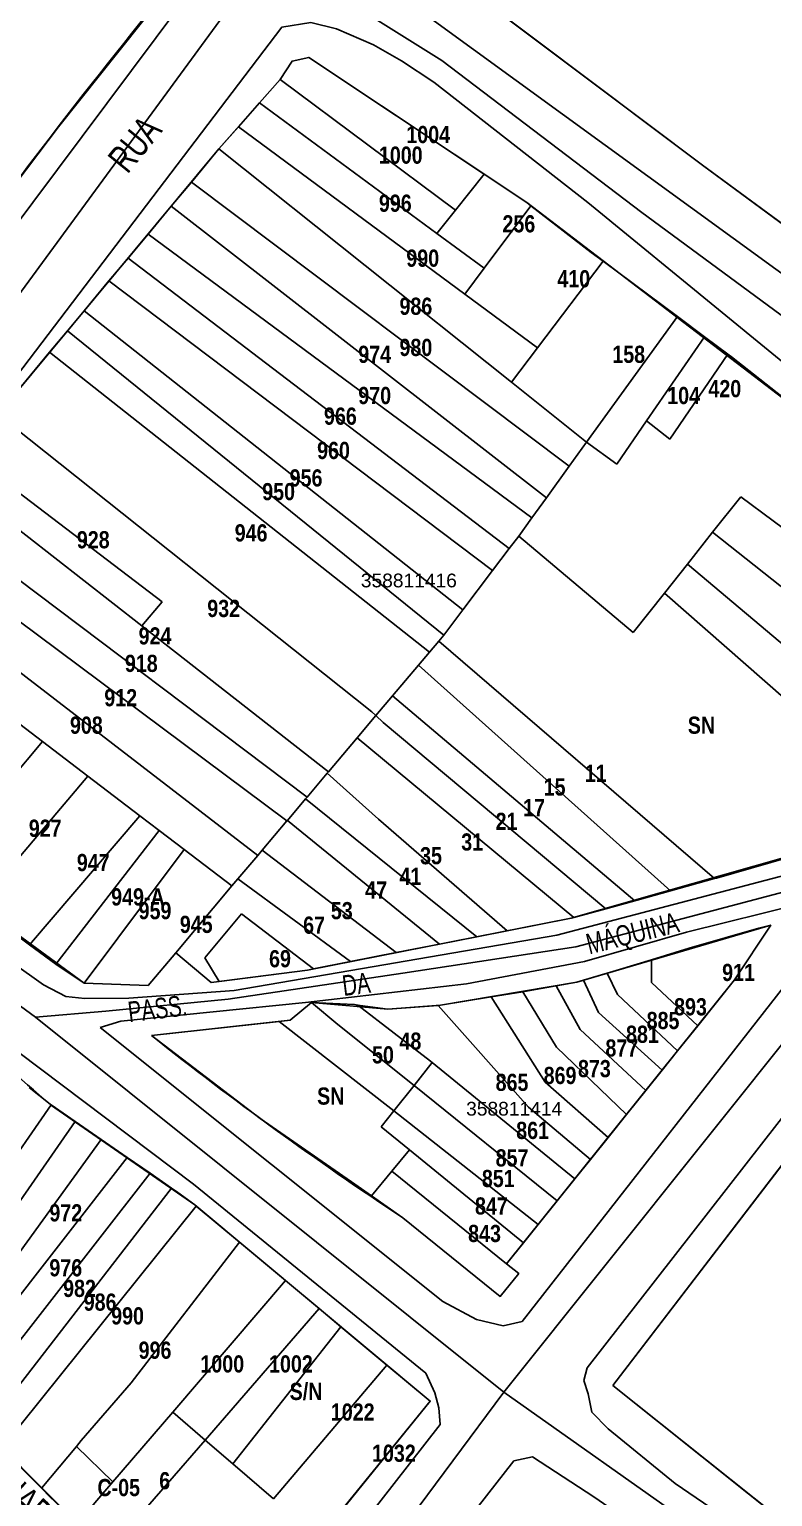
# Model space of a CAD drawing. Extents: x 199665 to 201826, y 4836581 to 4838476.
# Drawn here: x 200594.5 to 200702.8, y 4837814.9 to 4838028.5 of the extents above; entities that cross this region are included whole.
import ezdxf
from ezdxf.enums import TextEntityAlignment as Align

# ---------------------------------------------------------------- set-up
doc = ezdxf.new("R2010")
doc.units = 0
doc.header["$LTSCALE"] = 1.5
doc.header["$MEASUREMENT"] = 0
for name, color, linetype in [('CD-MALHA-LOTES', 40, 'CONTINUOUS'), ('CD_TXT_QUADRA', 7, 'CONTINUOUS'), ('RU-QUADRAS', 6, 'CONTINUOUS'), ('SV-EIXO-RUA-N-PAV', 6, 'CONTINUOUS'), ('SV-EIXO-RUA-PAV', 20, 'CONTINUOUS'), ('SV-RUA-NAO-PAV-S-GUIA-C-GUIA', 7, 'CONTINUOUS'), ('SV-RUA-PAVIM-S-GUIA-C-GUIA', 7, 'CONTINUOUS'), ('SV-TXT-RUA-N-PAV-S-GUIA-C-GUIA', 7, 'CONTINUOUS'), ('SV-TXT-RUA-PAV-S-GUIA-C-GUIA', 7, 'CONTINUOUS'), ('Th_NmrPort', 1, 'CONTINUOUS')]:
    doc.layers.add(name, color=color, linetype=linetype)
doc.styles.add('ARIAL', font='ARIAL.TTF')
doc.styles.add('MONOTXT', font='ARIAL.TTF', dxfattribs={"height": 0.2})
doc.styles.get("Standard").update_dxf_attribs({"font": 'swisscbo.ttf'})

msp = doc.modelspace()

# ---------------------------------------------------------------- linework, layer by layer
at = {"layer": 'CD-MALHA-LOTES', "linetype": 'Continuous'}
for p, q in [((200617.82, 4838038.25), (200598.73, 4838014.33)), ((200692.56, 4838008.76), (200652.26, 4838039.02)), ((200632.77, 4838023.9), (200635.2, 4838024.43)), ((200635.2, 4838024.43), (200660.76, 4838007.41)), ((200631.04, 4838021.2), (200632.77, 4838023.9)), ((200628.02, 4838017.8), (200631.04, 4838021.2)), ((200631.04, 4838021.2), (200656.58, 4838002.19)), ((200624.95, 4838014.32), (200628.02, 4838017.8)), ((200628.02, 4838017.8), (200653.86, 4837998.79)), ((200598.73, 4838014.33), (200592.59, 4838006.18)), ((200622.11, 4838011.1), (200624.95, 4838014.32)), ((200624.95, 4838014.32), (200657.94, 4837989.97)), ((200618.1, 4838006.28), (200622.11, 4838011.1)), ((200622.11, 4838011.1), (200664.73, 4837977.14)), ((200660.76, 4838007.41), (200656.58, 4838002.19)), ((200660.76, 4838007.41), (200666.97, 4838003.28)), ((200751.98, 4837964.95), (200692.56, 4838008.76)), ((200615.16, 4838002.76), (200618.1, 4838006.28)), ((200618.1, 4838006.28), (200673.14, 4837964.9)), ((200666.97, 4838003.28), (200667.55, 4838002.84)), ((200611.79, 4837998.71), (200615.16, 4838002.76)), ((200615.16, 4838002.76), (200669.83, 4837960.32)), ((200656.58, 4838002.19), (200653.86, 4837998.79)), ((200667.55, 4838002.84), (200660.74, 4837993.73)), ((200667.55, 4838002.84), (200676.36, 4837996.03)), ((200608.89, 4837995.22), (200611.79, 4837998.71)), ((200611.79, 4837998.71), (200667.7, 4837957.39)), ((200653.86, 4837998.79), (200660.74, 4837993.73)), ((200606.1, 4837991.88), (200608.89, 4837995.22)), ((200608.89, 4837995.22), (200664.41, 4837952.91)), ((200678.1, 4837994.74), (200668.54, 4837982.15)), ((200676.36, 4837996.03), (200678.1, 4837994.74)), ((200678.1, 4837994.74), (200688.9, 4837986.68)), ((200660.74, 4837993.73), (200657.94, 4837989.97)), ((200602.48, 4837987.53), (200606.1, 4837991.88)), ((200606.1, 4837991.88), (200661.98, 4837949.7)), ((200657.94, 4837989.97), (200668.54, 4837982.15)), ((200600.04, 4837984.61), (200602.48, 4837987.53)), ((200602.48, 4837987.53), (200657.67, 4837943.99)), ((200688.9, 4837986.68), (200675.68, 4837968.42)), ((200688.9, 4837986.68), (200692.87, 4837983.72)), ((200597.44, 4837981.49), (200600.04, 4837984.61)), ((200600.04, 4837984.61), (200654.9, 4837940.33)), ((200692.87, 4837983.72), (200684.4, 4837971.49)), ((200692.87, 4837983.72), (200696.26, 4837981.2)), ((200668.54, 4837982.15), (200664.73, 4837977.14)), ((200589.91, 4837972.44), (200597.44, 4837981.49)), ((200597.44, 4837981.49), (200652.81, 4837937.85)), ((200687.82, 4837968.83), (200696.26, 4837981.2)), ((200696.26, 4837981.2), (200696.76, 4837980.83)), ((200696.76, 4837980.83), (200707.78, 4837972.14)), ((200664.73, 4837977.14), (200675.68, 4837968.42)), ((200589.91, 4837972.44), (200644.41, 4837929.14)), ((200680.06, 4837965.22), (200684.4, 4837971.49)), ((200684.4, 4837971.49), (200687.82, 4837968.83)), ((200585.29, 4837966.89), (200613.86, 4837945.15)), ((200675.68, 4837968.42), (200673.14, 4837964.9)), ((200675.68, 4837968.42), (200680.06, 4837965.22)), ((200673.14, 4837964.9), (200669.83, 4837960.32)), ((200582.63, 4837963.7), (200610.87, 4837941.67)), ((200669.83, 4837960.32), (200667.7, 4837957.39)), ((200698.16, 4837960.47), (200694.04, 4837955.28)), ((200733.91, 4837933.68), (200698.16, 4837960.47)), ((200579.13, 4837958.79), (200634.97, 4837916.74)), ((200667.7, 4837957.39), (200665.79, 4837954.74)), ((200575.95, 4837955.06), (200632.02, 4837913.25)), ((200665.79, 4837954.74), (200664.41, 4837952.91)), ((200682.47, 4837940.68), (200665.79, 4837954.74)), ((200694.04, 4837955.28), (200690.35, 4837950.62)), ((200694.04, 4837955.28), (200729.28, 4837927.39)), ((200664.41, 4837952.91), (200661.98, 4837949.7)), ((200572.35, 4837950.84), (200627.79, 4837908.25)), ((200661.98, 4837949.7), (200657.67, 4837943.99)), ((200690.35, 4837950.62), (200687.02, 4837946.42)), ((200690.35, 4837950.62), (200724.97, 4837921.49)), ((200687.02, 4837946.42), (200682.47, 4837940.68)), ((200687.02, 4837946.42), (200721.24, 4837916.37)), ((200596.4, 4837924.81), (200569.85, 4837945)), ((200613.86, 4837945.15), (200610.87, 4837941.67)), ((200657.67, 4837943.99), (200654.9, 4837940.33)), ((200610.87, 4837941.67), (200638.09, 4837920.43)), ((200654.15, 4837939.44), (200652.81, 4837937.85)), ((200654.9, 4837940.33), (200654.15, 4837939.44)), ((200654.15, 4837939.44), (200694.32, 4837904.86)), ((200652.81, 4837937.85), (200651.19, 4837935.94)), ((200651.19, 4837935.94), (200647.4, 4837931.45)), ((200651.19, 4837935.94), (200687.91, 4837903.07)), ((200647.4, 4837931.45), (200644.99, 4837928.59)), ((200647.4, 4837931.45), (200682.72, 4837901.62)), ((200644.99, 4837928.59), (200642.27, 4837925.38)), ((200644.41, 4837929.14), (200644.99, 4837928.59)), ((200644.99, 4837928.59), (200646.04, 4837927.6)), ((200646.04, 4837927.6), (200678.48, 4837900.48)), ((200596.4, 4837924.81), (200591.71, 4837919.21)), ((200603.03, 4837919.76), (200596.4, 4837924.81)), ((200642.27, 4837925.38), (200638.09, 4837920.43)), ((200642.27, 4837925.38), (200673.82, 4837899.22)), ((200586.95, 4837900.81), (200603.03, 4837919.76)), ((200610.59, 4837914.01), (200603.03, 4837919.76)), ((200637.89, 4837920.19), (200634.97, 4837916.74)), ((200638.09, 4837920.43), (200637.89, 4837920.19)), ((200637.89, 4837920.19), (200645.37, 4837913.5)), ((200634.75, 4837916.48), (200632.09, 4837913.34)), ((200634.97, 4837916.74), (200634.75, 4837916.48)), ((200634.75, 4837916.48), (200659.67, 4837896.4)), ((200610.59, 4837914.01), (200594.54, 4837895.22)), ((200613.4, 4837911.87), (200610.59, 4837914.01)), ((200632.02, 4837913.25), (200628.44, 4837909.01)), ((200632.02, 4837913.25), (200632.09, 4837913.34)), ((200632.09, 4837913.34), (200654.27, 4837895.34)), ((200645.37, 4837913.5), (200664.1, 4837897.28)), ((200613.4, 4837911.87), (200598.38, 4837892.39)), ((200617.05, 4837909.1), (200613.4, 4837911.87)), ((200617.05, 4837909.1), (200602.5, 4837889.66)), ((200624.02, 4837903.79), (200617.05, 4837909.1)), ((200628.44, 4837909.01), (200627.79, 4837908.25)), ((200628.44, 4837909.01), (200647.93, 4837894.09)), ((200714.72, 4837910.7), (200694.58, 4837904.94)), ((200627.79, 4837908.25), (200624.89, 4837904.81)), ((200624.89, 4837904.81), (200624.02, 4837903.79)), ((200624.89, 4837904.81), (200641.3, 4837892.78)), ((200694.32, 4837904.86), (200687.91, 4837903.07)), ((200694.58, 4837904.94), (200694.32, 4837904.86)), ((200624.02, 4837903.79), (200615.82, 4837894.07)), ((200687.91, 4837903.07), (200683.02, 4837901.7)), ((200594.54, 4837895.22), (200586.95, 4837900.81)), ((200678.48, 4837900.48), (200673.82, 4837899.22)), ((200682.72, 4837901.62), (200678.48, 4837900.48)), ((200683.02, 4837901.7), (200682.72, 4837901.62)), ((200625.39, 4837899.72), (200620.08, 4837893.33)), ((200635.91, 4837891.72), (200625.39, 4837899.72)), ((200673.42, 4837899.12), (200664.1, 4837897.28)), ((200673.82, 4837899.22), (200673.42, 4837899.12)), ((200659.67, 4837896.4), (200654.27, 4837895.34)), ((200664.1, 4837897.28), (200659.67, 4837896.4)), ((200700.77, 4837897.67), (200690.64, 4837894.74)), ((200697.22, 4837890.1), (200702.5, 4837898.08)), ((200702.5, 4837898.08), (200700.77, 4837897.67)), ((200598.38, 4837892.39), (200594.54, 4837895.22)), ((200615.82, 4837894.07), (200611.8, 4837889.32)), ((200621, 4837889.72), (200615.82, 4837894.07)), ((200647.93, 4837894.09), (200641.3, 4837892.78)), ((200654.27, 4837895.34), (200647.93, 4837894.09)), ((200690.64, 4837894.74), (200685.11, 4837893.05)), ((200598.56, 4837892.26), (200598.38, 4837892.39)), ((200602.5, 4837889.66), (200598.56, 4837892.26)), ((200620.08, 4837893.33), (200622.14, 4837889.86)), ((200641.3, 4837892.78), (200635.91, 4837891.72)), ((200679.96, 4837891.47), (200685.11, 4837893.05)), ((200685.11, 4837893.05), (200685.11, 4837889.72)), ((200622.14, 4837889.86), (200621, 4837889.72)), ((200635, 4837891.54), (200622.14, 4837889.86)), ((200635.91, 4837891.72), (200635, 4837891.54)), ((200671.25, 4837889.25), (200674.24, 4837889.78)), ((200674.24, 4837889.78), (200675.22, 4837890.07)), ((200675.22, 4837890.07), (200678.66, 4837891.09)), ((200675.22, 4837890.07), (200677.41, 4837885.38)), ((200678.66, 4837891.09), (200679.96, 4837891.47)), ((200678.66, 4837891.09), (200680.2, 4837888.01)), ((200685.11, 4837889.72), (200691.87, 4837883.44)), ((200691.87, 4837883.44), (200697.22, 4837890.1)), ((200611.8, 4837889.32), (200602.5, 4837889.66)), ((200654.38, 4837886.42), (200661.78, 4837887.64)), ((200661.78, 4837887.64), (200666.37, 4837888.4)), ((200661.78, 4837887.64), (200669.64, 4837875.2)), ((200666.37, 4837888.4), (200667.68, 4837888.62)), ((200666.37, 4837888.4), (200671.31, 4837880.31)), ((200667.68, 4837888.62), (200671.25, 4837889.25)), ((200671.25, 4837889.25), (200674.76, 4837882.89)), ((200680.2, 4837888.01), (200688.94, 4837879.79)), ((200632.5, 4837884.23), (200635.6, 4837886.83)), ((200635.6, 4837886.83), (200641.85, 4837886.52)), ((200635.6, 4837886.83), (200639.45, 4837883.6)), ((200641.85, 4837886.52), (200642.37, 4837886.45)), ((200642.37, 4837886.45), (200646.72, 4837885.85)), ((200642.37, 4837886.45), (200652.93, 4837878.28)), ((200646.72, 4837885.85), (200654.07, 4837886.4)), ((200654.07, 4837886.4), (200654.38, 4837886.42)), ((200654.07, 4837886.4), (200667.2, 4837871.59)), ((200612.28, 4837882.01), (200630.91, 4837884.06)), ((200630.91, 4837884.06), (200632.5, 4837884.23)), ((200647.61, 4837871.07), (200630.91, 4837884.06)), ((200639.45, 4837883.6), (200650.54, 4837874.76)), ((200677.41, 4837885.38), (200686.68, 4837876.98)), ((200691.87, 4837883.44), (200688.94, 4837879.79)), ((200628.13, 4837869.94), (200612.28, 4837882.01)), ((200674.76, 4837882.89), (200684.31, 4837874.03)), ((200671.31, 4837880.31), (200681.47, 4837870.5)), ((200679.52, 4837831.05), (200716.87, 4837879.82)), ((200688.94, 4837879.79), (200686.68, 4837876.98)), ((200653.17, 4837878.09), (200650.54, 4837874.76)), ((200652.93, 4837878.28), (200653.17, 4837878.09)), ((200673.96, 4837861.15), (200653.17, 4837878.09)), ((200686.68, 4837876.98), (200684.31, 4837874.03)), ((200650.54, 4837874.76), (200647.61, 4837871.07)), ((200650.54, 4837874.76), (200671.39, 4837857.95)), ((200669.64, 4837875.2), (200678.8, 4837867.17)), ((200594.48, 4837874.45), (200597.52, 4837872)), ((200684.31, 4837874.03), (200681.47, 4837870.5)), ((200582.46, 4837849.98), (200597.66, 4837871.9)), ((200597.52, 4837872), (200597.66, 4837871.9)), ((200597.66, 4837871.9), (200601.17, 4837869.48)), ((200647.61, 4837871.07), (200645.75, 4837868.73)), ((200647.61, 4837871.07), (200668.63, 4837854.51)), ((200667.2, 4837871.59), (200676.23, 4837863.98)), ((200681.47, 4837870.5), (200678.8, 4837867.17)), ((200601.17, 4837869.48), (200586.52, 4837848.39)), ((200601.17, 4837869.48), (200604.96, 4837866.87)), ((200641.42, 4837860.71), (200628.13, 4837869.94)), ((200645.75, 4837868.73), (200649.9, 4837865.35)), ((200590.18, 4837846.53), (200604.96, 4837866.87)), ((200604.96, 4837866.87), (200608.73, 4837864.27)), ((200678.8, 4837867.17), (200676.23, 4837863.98)), ((200608.73, 4837864.27), (200581.52, 4837829.25)), ((200608.73, 4837864.27), (200612.08, 4837861.96)), ((200649.9, 4837865.35), (200647.32, 4837862.26)), ((200666.49, 4837851.85), (200649.9, 4837865.35)), ((200612.08, 4837861.96), (200584.62, 4837826.73)), ((200612.08, 4837861.96), (200615.21, 4837859.8)), ((200644.33, 4837858.68), (200647.32, 4837862.26)), ((200647.32, 4837862.26), (200664.02, 4837848.78)), ((200676.23, 4837863.98), (200673.96, 4837861.15)), ((200615.21, 4837859.8), (200587.69, 4837824.24)), ((200615.21, 4837859.8), (200616.15, 4837859.16)), ((200644.33, 4837858.68), (200641.42, 4837860.71)), ((200673.96, 4837861.15), (200671.39, 4837857.95)), ((200616.15, 4837859.16), (200618.61, 4837857.36)), ((200648.93, 4837855.46), (200644.33, 4837858.68)), ((200671.39, 4837857.95), (200668.63, 4837854.51)), ((200618.81, 4837857.19), (200590.52, 4837821.96)), ((200618.61, 4837857.36), (200618.81, 4837857.19)), ((200618.81, 4837857.19), (200625.12, 4837851.93)), ((200663.1, 4837844.03), (200648.93, 4837855.46)), ((200668.63, 4837854.51), (200666.49, 4837851.85)), ((200625.12, 4837851.93), (200609.33, 4837831.44)), ((200625.12, 4837851.93), (200631.83, 4837846.34)), ((200666.49, 4837851.85), (200664.02, 4837848.78)), ((200665.79, 4837847.36), (200663.1, 4837844.03)), ((200664.02, 4837848.78), (200665.79, 4837847.36)), ((200631.83, 4837846.34), (200615.39, 4837827.17)), ((200631.83, 4837846.34), (200636.73, 4837842.26)), ((200636.73, 4837842.26), (200620.1, 4837823.11)), ((200636.73, 4837842.26), (200639.89, 4837839.62)), ((200639.89, 4837839.62), (200624.15, 4837819.64)), ((200639.89, 4837839.62), (200646.6, 4837834.04)), ((200646.6, 4837834.04), (200630.06, 4837814.57)), ((200646.6, 4837834.04), (200652.9, 4837828.79)), ((200609.33, 4837831.44), (200602.05, 4837823.03)), ((200713.73, 4837803.77), (200679.52, 4837831.05)), ((200652.9, 4837828.79), (200636.7, 4837808.86)), ((200615.39, 4837827.17), (200606.67, 4837817.01)), ((200615.39, 4837827.17), (200620.1, 4837823.11)), ((200596.32, 4837816.15), (200590.52, 4837821.96)), ((200601.35, 4837822.19), (200596.32, 4837816.15)), ((200602.05, 4837823.03), (200601.35, 4837822.19)), ((200601.35, 4837822.19), (200606.67, 4837817.01)), ((200620.1, 4837823.11), (200609.15, 4837810.5)), ((200620.1, 4837823.11), (200624.15, 4837819.64)), ((200624.15, 4837819.64), (200630.06, 4837814.57)), ((200601.49, 4837810.97), (200596.32, 4837816.15)), ((200606.67, 4837817.01), (200601.49, 4837810.97))]:
    msp.add_line(p, q, dxfattribs=at)
at = {"layer": 'RU-QUADRAS', "color": 6, "linetype": 'Continuous'}
for points in [[(200649.67, 4838042.94), (200650.2, 4838045.79), (200765.61, 4838187.78), (200767.71, 4838187.57), (200869.9, 4838106.47), (200848.45, 4838079.49), (200850.76, 4838077.72), (200846.89, 4838072.95), (200844.66, 4838074.6), (200769.48, 4837981.14), (200758.14, 4837966.24), (200754.92, 4837964.17, -0.287933), (200751.98, 4837964.95), (200692.56, 4838008.76), (200652.26, 4838039.02, -0.212575)], [(200489.93, 4838054.54), (200513.84, 4838085.37), (200512.08, 4838086.79), (200527.03, 4838105.63), (200549.12, 4838091.49), (200586.05, 4838063.69), (200617.82, 4838038.25, 0.016659), (200580.71, 4837990.14), (200579, 4837991.74), (200574.98, 4837986.85), (200537.08, 4838017.61), (200521.89, 4838028.67)], [(200553.45, 4837925.48), (200569.85, 4837945), (200568.21, 4837945.99, 0.043537), (200582.63, 4837963.7), (200622.11, 4838011.1), (200631.02, 4838021.19), (200632.77, 4838023.9), (200635.2, 4838024.43), (200666.97, 4838003.28), (200707.78, 4837972.14), (200742.02, 4837946.87), (200742.34, 4837944.14, 0.023758), (200717.84, 4837911.71), (200673.42, 4837899.12), (200635, 4837891.54), (200621, 4837889.72), (200615.82, 4837894.07), (200611.8, 4837889.32), (200602.5, 4837889.66)], [(200679.52, 4837831.05), (200728.83, 4837895.31), (200726.25, 4837897.37), (200729.72, 4837902.37), (200733.1, 4837900.15), (200758.97, 4837932.37), (200791.12, 4837906.94, -0.015955), (200713.73, 4837803.77)], [(200612.28, 4837882.01), (200632.5, 4837884.23), (200635.6, 4837886.83), (200646.72, 4837885.85), (200654.38, 4837886.42), (200674.24, 4837889.78), (200702.5, 4837898.08), (200697.22, 4837890.1), (200664.02, 4837848.78), (200665.79, 4837847.36), (200663.1, 4837844.03), (200648.93, 4837855.46, -0.021348)]]:
    msp.add_lwpolyline(points, format="xyb", close=True, dxfattribs=at)
msp.add_lwpolyline([(200524.47, 4837812.91), (200486.28, 4837841.2), (200486.62, 4837842.39), (200503.17, 4837863.53), (200526.04, 4837844.12), (200530.33, 4837849.37), (200517.82, 4837860.29), (200515.86, 4837857.97), (200505.17, 4837867.15), (200541.46, 4837911.45), (200567.32, 4837891), (200569.37, 4837893.28, -0.039438), (200597.59, 4837871.94), (200618.61, 4837857.36), (200652.9, 4837828.79), (200622.85, 4837791.83, -0.027848), (200590.64, 4837821.84), (200575.74, 4837833.94), (200572.5, 4837837.41), (200569.01, 4837833.36), (200579.5, 4837822.81), (200620.06, 4837786.98)], format="xyb", dxfattribs=at)
at = {"layer": 'SV-EIXO-RUA-N-PAV'}
for p, q in [((200595.39, 4837884.67), (200539.24, 4837925.7)), ((200663.61, 4837830.1), (200595.39, 4837884.67)), ((200712.59, 4837795.56), (200663.61, 4837830.1))]:
    msp.add_line(p, q, dxfattribs=at)
at = {"layer": 'SV-EIXO-RUA-PAV'}
for p, q in [((200582.55, 4837975.71), (200629.49, 4838039.7)), ((200722.67, 4837903.98), (200663.61, 4837830.1)), ((200663.61, 4837830.1), (200630.77, 4837785.85))]:
    msp.add_line(p, q, dxfattribs=at)
for points in [[(200542.29, 4838108.91), (200629.49, 4838039.7), (200654.61, 4838024), (200683.72, 4838001.85), (200714.89, 4837978.91), (200737.67, 4837961.82), (200756.11, 4837947.58), (200799.05, 4837915.7), (200836.55, 4837887.94), (200881.09, 4837854.56)], [(200722.67, 4837903.98), (200706.28, 4837903.4), (200674.1, 4837894.91), (200648.93, 4837891.11), (200623.48, 4837887.31), (200605.63, 4837885.55), (200595.39, 4837884.67)]]:
    msp.add_lwpolyline(points, dxfattribs=at)
at = {"layer": 'SV-RUA-NAO-PAV-S-GUIA-C-GUIA'}
for points in [[(200602.58, 4837887.43), (200599.83, 4837887.71), (200596.54, 4837889.41), (200557.83, 4837916.98), (200550.23, 4837923.11), (200549.14, 4837924.52)], [(200542.63, 4837916.15), (200544.99, 4837915.63), (200618.41, 4837860.39), (200652.25, 4837832.84), (200653.55, 4837829.98), (200654.13, 4837827.82), (200654.35, 4837825.37)], [(200795.12, 4837911.94), (200741.61, 4837837.04), (200714.49, 4837801.52), (200713.56, 4837801.35), (200712.31, 4837801.34), (200710.91, 4837801.55), (200688.57, 4837816.78), (200678.81, 4837824.75), (200676.46, 4837827.18), (200675.91, 4837829.86), (200675.29, 4837831.77), (200675.77, 4837833.64)], [(200666.3, 4837840.36), (200663.54, 4837839.76), (200659.62, 4837840.67), (200654.75, 4837843.3), (200604.81, 4837883.2)], [(200665.09, 4837820.11), (200667.8, 4837820.68), (200676.75, 4837814.87), (200756.33, 4837760.06), (200782.09, 4837740.42), (200782.53, 4837739.37), (200782.29, 4837737.44), (200769.4, 4837722.29), (200770.92, 4837719.15), (200752.27, 4837697.72)]]:
    msp.add_lwpolyline(points, dxfattribs=at)
at = {"layer": 'SV-RUA-PAVIM-S-GUIA-C-GUIA'}
for points in [[(200820.59, 4838151.12), (200868.85, 4838113.34), (200872.03, 4838111.04), (200874.31, 4838108.72), (200874.4, 4838107.6), (200873.91, 4838105.33), (200872.93, 4838103.66), (200760.32, 4837960.77), (200758.36, 4837959.49), (200756.23, 4837959.01), (200753.93, 4837958.96), (200751.98, 4837959.23), (200741.06, 4837966.11), (200646.77, 4838034.67), (200644.72, 4838037.04), (200643.52, 4838039.68), (200643.1, 4838043.11), (200643.36, 4838044.28), (200671.67, 4838078.82), (200703.94, 4838119.16), (200731.31, 4838152.48)], [(200580.61, 4837984.07), (200620.15, 4838036.98), (200620.71, 4838040.41), (200618.86, 4838042.82), (200607.93, 4838051.01), (200537.74, 4838103.79), (200534.97, 4838105.22), (200532.5, 4838105.82), (200530.95, 4838106.06), (200528.95, 4838106.01), (200527.02, 4838105.25), (200508.51, 4838084.7), (200489.25, 4838058.8), (200488.33, 4838057.33), (200488.76, 4838054.78), (200490.47, 4838052.83), (200539.01, 4838014.34), (200576.33, 4837984.31), (200578.38, 4837983.51), (200580.57, 4837983.92)], [(200735.56, 4837955.78), (200723.52, 4837965.03), (200715, 4837971.27), (200675.85, 4838003.29), (200653.43, 4838020.8), (200648.73, 4838023.94), (200644.62, 4838026.28), (200639.22, 4838028.59), (200635.52, 4838029.5), (200631.26, 4838028.82), (200590.93, 4837975.78), (200586.97, 4837971.1), (200550.66, 4837926.75), (200549.14, 4837924.52)], [(200675.77, 4837833.64), (200754.51, 4837934.64), (200757.77, 4837936.11), (200760.32, 4837936.01), (200761.52, 4837935.29), (200765.37, 4837932.52), (200790.44, 4837914.48), (200795.12, 4837911.94)], [(200720.23, 4837909.39), (200718.82, 4837909.1), (200671.33, 4837896.61), (200624.32, 4837888.57), (200608.98, 4837887.47), (200602.58, 4837887.43)], [(200604.81, 4837883.2), (200607.82, 4837884.1), (200634.73, 4837886.84), (200658.16, 4837889.54), (200675.39, 4837892.79), (200690.21, 4837897.05), (200707.1, 4837901.24), (200709.14, 4837899.62), (200709.94, 4837896.21)], [(200709.94, 4837896.21), (200666.3, 4837840.36)], [(200654.35, 4837825.37), (200625.99, 4837789.02), (200606.03, 4837806.91), (200601.49, 4837810.97), (200596.32, 4837816.15), (200590.51, 4837821.94), (200587.69, 4837824.24), (200584.62, 4837826.73), (200578.83, 4837831.43), (200572.5, 4837837.41), (200569.01, 4837833.36), (200574.95, 4837827.5), (200579.15, 4837823.13), (200583.36, 4837819.4), (200588.41, 4837814.94), (200592.18, 4837811.61), (200595.01, 4837809.12), (200598.33, 4837806.18), (200602.3, 4837802.67), (200606.05, 4837799.36), (200610.27, 4837795.63), (200622.74, 4837784.62), (200595.73, 4837750.92)], [(200665.09, 4837820.11), (200637.22, 4837784.41)]]:
    msp.add_lwpolyline(points, dxfattribs=at)

# ---------------------------------------------------------------- texts
at = {"layer": 'CD_TXT_QUADRA', "color": 7, "linetype": 'Continuous', "style": 'MONOTXT'}
for s, p in [('358811416', (200642.79, 4837947.27)), ('358811414', (200658.13, 4837870.36))]:
    msp.add_text(s, height=2, dxfattribs=at).set_placement(p)
at = {"layer": 'SV-TXT-RUA-N-PAV-S-GUIA-C-GUIA', "style": 'ARIAL', "width": 0.7}
msp.add_text('VL.            GUADALAJARA', height=4, rotation=318, dxfattribs=at).set_placement((200573.25, 4837830.26))
at = {"layer": 'SV-TXT-RUA-PAV-S-GUIA-C-GUIA', "style": 'ARIAL', "width": 0.7}
for s, height, rotation, p in [('RUA', 4, 51, (200608.8, 4838007.34)), ('MÁQUINA', 3, 14, (200676.07, 4837893.81)), ('PASS.                            DA', 3, 7, (200609.06, 4837883.93))]:
    msp.add_text(s, height=height, rotation=rotation, dxfattribs=at).set_placement(p)
at = {"layer": 'Th_NmrPort', "color": 1}
for s, p in [('1004', (200649.42, 4838013.2)), ('1000', (200645.42, 4838010.2)), ('996', (200645.42, 4838003.2)), ('256', (200663.42, 4838000.2)), ('990', (200649.42, 4837995.2)), ('410', (200671.42, 4837992.2)), ('986', (200648.42, 4837988.2)), ('974', (200642.42, 4837981.2)), ('980', (200648.42, 4837982.2)), ('158', (200679.42, 4837981.2)), ('420', (200693.42, 4837976.2)), ('970', (200642.42, 4837975.2)), ('104', (200687.42, 4837975.2)), ('966', (200637.42, 4837972.2)), ('960', (200636.42, 4837967.2)), ('956', (200632.42, 4837963.2)), ('950', (200628.42, 4837961.2)), ('946', (200624.42, 4837955.2)), ('928', (200601.42, 4837954.2)), ('932', (200620.42, 4837944.2)), ('924', (200610.42, 4837940.2)), ('918', (200608.42, 4837936.2)), ('912', (200605.42, 4837931.2)), ('908', (200600.42, 4837927.2)), ('SN', (200690.42, 4837927.2)), ('11', (200675.42, 4837920.2)), ('15', (200669.42, 4837918.2)), ('17', (200666.42, 4837915.2)), ('927', (200594.42, 4837912.2)), ('21', (200662.42, 4837913.2)), ('31', (200657.42, 4837910.2)), ('35', (200651.42, 4837908.2)), ('947', (200601.42, 4837907.2)), ('41', (200648.42, 4837905.2)), ('949-A', (200606.42, 4837902.2)), ('47', (200643.42, 4837903.2)), ('959', (200610.42, 4837900.2)), ('53', (200638.42, 4837900.2)), ('945', (200616.42, 4837898.2)), ('67', (200634.38, 4837898.09)), ('69', (200629.42, 4837893.2)), ('911', (200695.42, 4837891.2)), ('885', (200684.42, 4837884.2)), ('893', (200688.42, 4837886.2)), ('881', (200681.42, 4837882.2)), ('48', (200648.42, 4837881.2)), ('877', (200678.42, 4837880.2)), ('50', (200644.42, 4837879.2)), ('869', (200669.42, 4837876.2)), ('873', (200674.42, 4837877.2)), ('865', (200662.42, 4837875.2)), ('SN', (200636.42, 4837873.2)), ('861', (200665.42, 4837868.2)), ('857', (200662.42, 4837864.2)), ('851', (200660.42, 4837861.2)), ('847', (200659.42, 4837857.2)), ('972', (200597.42, 4837856.2)), ('843', (200658.42, 4837853.2)), ('976', (200597.42, 4837848.2)), ('982', (200599.42, 4837845.2)), ('986', (200602.42, 4837843.2)), ('990', (200606.42, 4837841.2)), ('996', (200610.42, 4837836.2)), ('1000', (200619.42, 4837834.2)), ('1002', (200629.42, 4837834.2)), ('S/N', (200632.42, 4837830.2)), ('1022', (200638.42, 4837827.2)), ('1032', (200644.42, 4837821.2)), ('C-05', (200604.42, 4837816.2)), ('6', (200613.42, 4837817.2))]:
    msp.add_text(s, height=2.5, dxfattribs=at).set_placement(p, align=Align.MIDDLE_LEFT)

doc.saveas('drawing.dxf')
